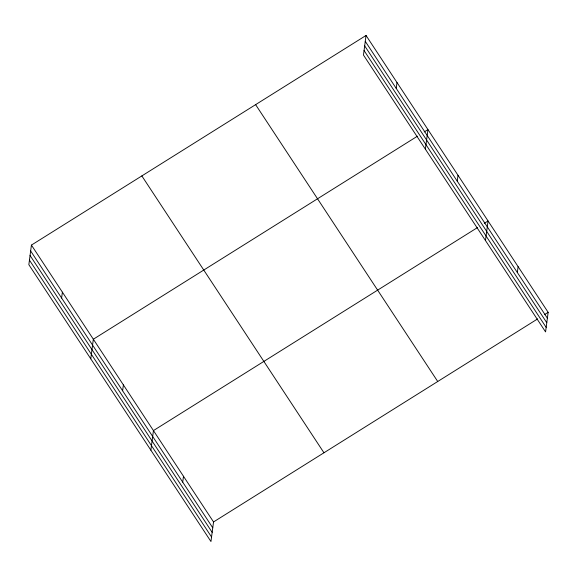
<?xml version="1.0" encoding="UTF-8"?>
<svg xmlns="http://www.w3.org/2000/svg" width="577" height="577" viewBox="0 0 577 577"><rect width="100%" height="100%" fill="white"/><g stroke="black" fill="none" stroke-linecap="round" stroke-linejoin="round"><path stroke-width="0.87" d="M31.425 245.095L28.85 264.677L210.958 541.536L213.533 521.954L31.425 245.095L366.042 35.464L548.15 312.323L545.575 331.905L363.467 55.046L366.042 35.464M61.616 298.028L62.388 292.164M90.769 358.807L93.344 339.226L417.445 136.186M122.62 390.78L123.391 384.909M150.864 450.175L153.439 430.586L477.54 227.547M182.714 482.141L183.486 476.27M396.226 88.396L396.998 82.533M425.379 149.176L427.961 129.594L424.203 131.945M457.236 181.149L458.008 175.278M485.473 240.544L488.055 220.955L484.298 223.313M517.331 272.51L518.103 266.639M213.533 521.954L537.634 318.908M544.392 314.674L548.15 312.323M365.27 41.335L547.378 318.187M364.671 45.857L546.78 322.716M364.058 50.524L546.167 327.375M255.618 104.646L437.727 381.498M141.848 175.92L323.957 452.772M30.653 250.966L212.762 527.818M30.062 255.488L212.17 532.347M29.449 260.155L211.55 537.007"/></g></svg>
